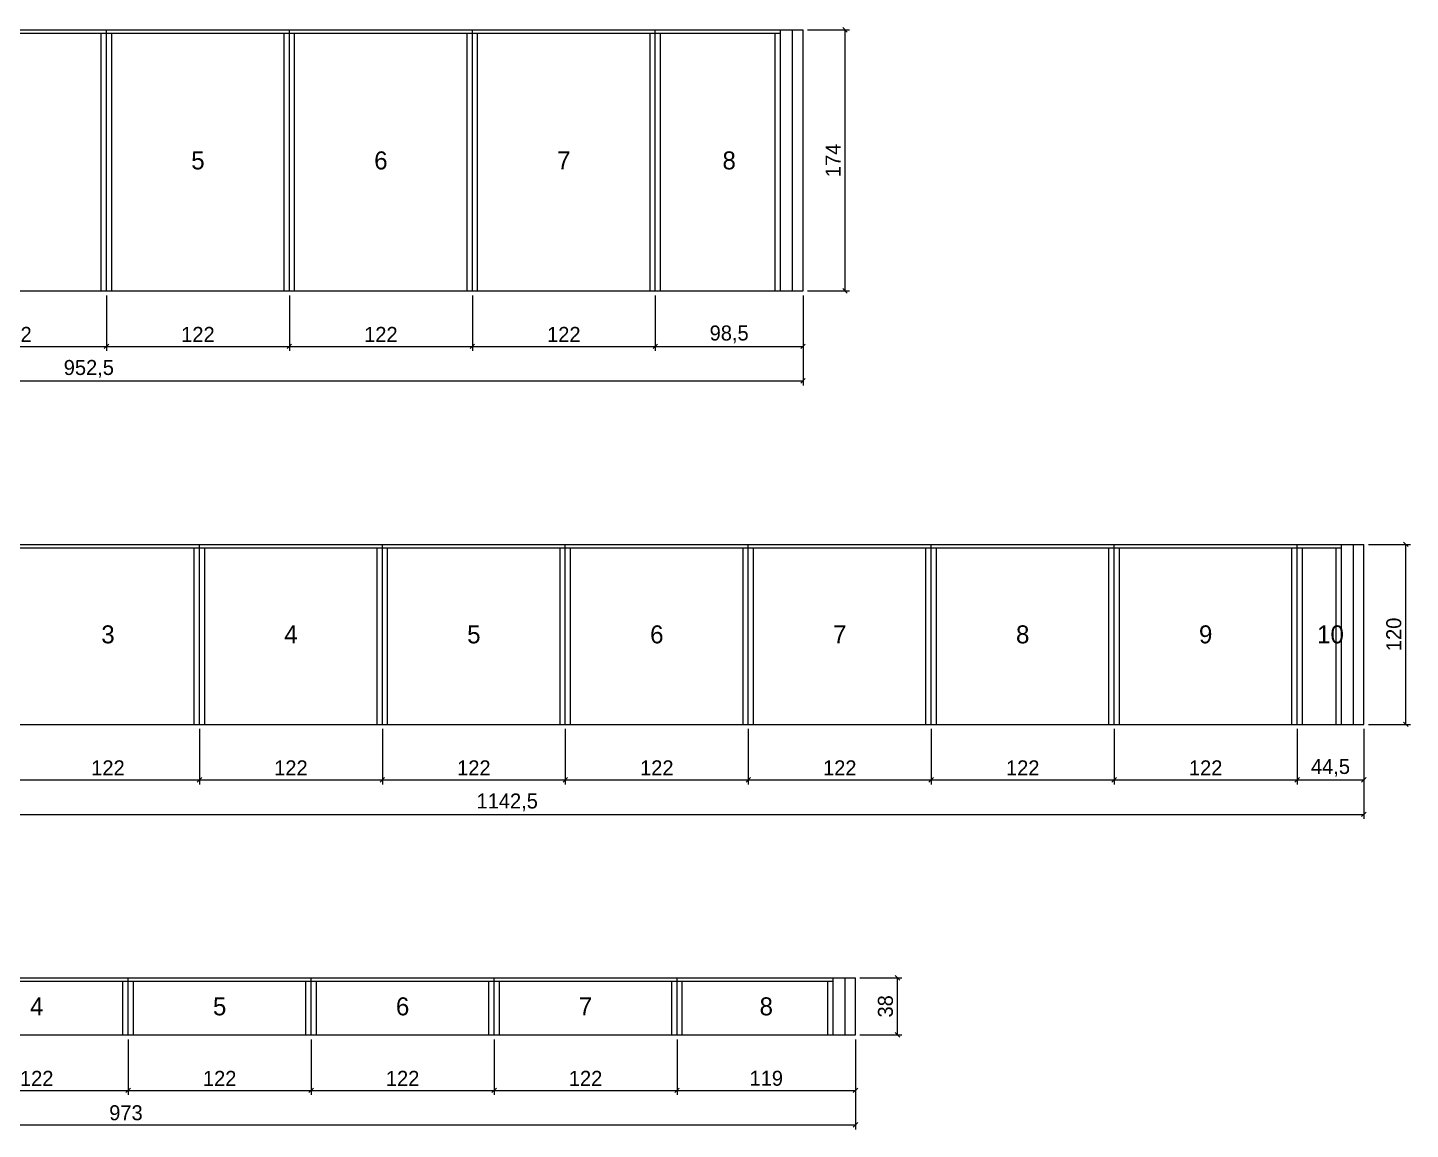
# Model space of a CAD drawing. Extents: x -69 to 3070, y -7854 to 1250.
# Drawn here: x 1641 to 2563, y -1920 to -1186 of the extents above; entities that cross this region are included whole.
import ezdxf
from ezdxf.enums import TextEntityAlignment as Align

# ---------------------------------------------------------------- set-up
doc = ezdxf.new("R2010")
doc.units = 0
for name, color, linetype in [('5', 5, 'Continuous'), ('COTA', 241, 'Continuous'), ('Painéis', 200, 'Continuous'), ('SARR_2.2x7', 40, 'Continuous'), ('SARR_3.5x7', 81, 'Continuous')]:
    doc.layers.add(name, color=color, linetype=linetype)
doc.dimstyles.new('PAINEL', dxfattribs={"dimtxt": 10, "dimasz": 3, "dimexe": 3, "dimexo": 3, "dimgap": 3, "dimtad": 1, "dimblk": 'OBLIQUE', "dimblk1": 'OBLIQUE', "dimcen": 2.5, "dimclrd": 4, "dimclre": 4, "dimclrt": 240, "dimazin": 3, "dimtfac": 1, "dimtmove": 0, "dimatfit": 3})

# ---------------------------------------------------------------- blocks, each defined once
blk = doc.blocks.new('_OBLIQUE')
at = {"color": 0, "linetype": 'BYBLOCK'}
blk.add_line((-0.5, -0.5), (0.5, 0.5), dxfattribs=at)

msp = doc.modelspace()

# ---------------------------------------------------------------- linework, layer by layer
at = {"layer": 'Painéis'}
for p, q in [((1571.5, -1187), (1693.5, -1187)), ((1693.5, -1361), (1693.5, -1187)), ((1693.5, -1187), (1815.5, -1187)), ((1693.5, -1361), (1693.5, -1187)), ((1815.5, -1361), (1815.5, -1187)), ((1815.5, -1187), (1937.5, -1187)), ((1815.5, -1361), (1815.5, -1187)), ((1937.5, -1361), (1937.5, -1187)), ((1937.5, -1187), (2059.5, -1187)), ((1937.5, -1361), (1937.5, -1187)), ((2059.5, -1361), (2059.5, -1187)), ((2059.5, -1187), (2158, -1187)), ((2059.5, -1361), (2059.5, -1187)), ((2158, -1361), (2158, -1187)), ((1571.5, -1361), (1693.5, -1361)), ((1693.5, -1361), (1815.5, -1361)), ((1815.5, -1361), (1937.5, -1361)), ((1937.5, -1361), (2059.5, -1361)), ((2059.5, -1361), (2158, -1361)), ((1633.5, -1530), (1755.5, -1530)), ((1755.5, -1650), (1755.5, -1530)), ((1755.5, -1530), (1877.5, -1530)), ((1755.5, -1650), (1755.5, -1530)), ((1877.5, -1650), (1877.5, -1530)), ((1877.5, -1530), (1999.5, -1530)), ((1877.5, -1650), (1877.5, -1530)), ((1999.5, -1650), (1999.5, -1530)), ((1999.5, -1530), (2121.5, -1530)), ((1999.5, -1650), (1999.5, -1530)), ((2121.5, -1650), (2121.5, -1530)), ((2121.5, -1530), (2243.5, -1530)), ((2121.5, -1650), (2121.5, -1530)), ((2243.5, -1650), (2243.5, -1530)), ((2243.5, -1530), (2365.5, -1530)), ((2243.5, -1650), (2243.5, -1530)), ((2365.5, -1650), (2365.5, -1530)), ((2365.5, -1530), (2487.5, -1530)), ((2365.5, -1650), (2365.5, -1530)), ((2487.5, -1650), (2487.5, -1530)), ((2487.5, -1530), (2532, -1530)), ((2487.5, -1650), (2487.5, -1530)), ((2532, -1650), (2532, -1530)), ((1633.5, -1650), (1755.5, -1650)), ((1755.5, -1650), (1877.5, -1650)), ((1877.5, -1650), (1999.5, -1650)), ((1999.5, -1650), (2121.5, -1650)), ((2121.5, -1650), (2243.5, -1650)), ((2243.5, -1650), (2365.5, -1650)), ((2365.5, -1650), (2487.5, -1650)), ((2487.5, -1650), (2532, -1650)), ((1586, -1819), (1708, -1819)), ((1708, -1857), (1708, -1819)), ((1708, -1819), (1830, -1819)), ((1708, -1857), (1708, -1819)), ((1830, -1857), (1830, -1819)), ((1830, -1819), (1952, -1819)), ((1830, -1857), (1830, -1819)), ((1952, -1857), (1952, -1819)), ((1952, -1819), (2074, -1819)), ((1952, -1857), (1952, -1819)), ((2074, -1857), (2074, -1819)), ((2074, -1819), (2193, -1819)), ((2074, -1857), (2074, -1819)), ((2193, -1857), (2193, -1819)), ((1586, -1857), (1708, -1857)), ((1708, -1857), (1830, -1857)), ((1830, -1857), (1952, -1857)), ((1952, -1857), (2074, -1857)), ((2074, -1857), (2193, -1857))]:
    msp.add_line(p, q, dxfattribs=at)
at = {"layer": 'SARR_2.2x7'}
for p, q in [((1571.5, -1189.2), (1693.5, -1189.2)), ((1693.5, -1189.2), (1815.5, -1189.2)), ((1815.5, -1189.2), (1937.5, -1189.2)), ((1937.5, -1189.2), (2059.5, -1189.2)), ((2059.5, -1189.2), (2143, -1189.2)), ((2151, -1361), (2151, -1187)), ((2525, -1650), (2525, -1530)), ((1633.5, -1532.2), (1755.5, -1532.2)), ((1755.5, -1532.2), (1877.5, -1532.2)), ((1877.5, -1532.2), (1999.5, -1532.2)), ((1999.5, -1532.2), (2121.5, -1532.2)), ((2121.5, -1532.2), (2243.5, -1532.2)), ((2243.5, -1532.2), (2365.5, -1532.2)), ((2365.5, -1532.2), (2487.5, -1532.2)), ((2487.5, -1532.2), (2517, -1532.2)), ((1586, -1821.2), (1708, -1821.2)), ((1708, -1821.2), (1830, -1821.2)), ((1830, -1821.2), (1952, -1821.2)), ((1952, -1821.2), (2074, -1821.2)), ((2074, -1821.2), (2178, -1821.2)), ((2186, -1857), (2186, -1819))]:
    msp.add_line(p, q, dxfattribs=at)
at = {"layer": 'SARR_3.5x7'}
for p, q in [((1690, -1361), (1690, -1189.2)), ((1693.5, -1361), (1693.5, -1187)), ((1693.5, -1361), (1693.5, -1187)), ((1697, -1361), (1697, -1189.2)), ((1812, -1361), (1812, -1189.2)), ((1815.5, -1361), (1815.5, -1187)), ((1815.5, -1361), (1815.5, -1187)), ((1819, -1361), (1819, -1189.2)), ((1934, -1361), (1934, -1189.2)), ((1937.5, -1361), (1937.5, -1187)), ((1937.5, -1361), (1937.5, -1187)), ((1941, -1361), (1941, -1189.2)), ((2056, -1361), (2056, -1189.2)), ((2059.5, -1361), (2059.5, -1187)), ((2059.5, -1361), (2059.5, -1187)), ((2063, -1361), (2063, -1189.2)), ((2139.5, -1361), (2139.5, -1189.2)), ((2143, -1361), (2143, -1187)), ((1690, -1361), (1693.5, -1361)), ((1693.5, -1361), (1697, -1361)), ((1812, -1361), (1815.5, -1361)), ((1815.5, -1361), (1819, -1361)), ((1934, -1361), (1937.5, -1361)), ((1937.5, -1361), (1941, -1361)), ((2056, -1361), (2059.5, -1361)), ((2059.5, -1361), (2063, -1361)), ((2139.5, -1361), (2143, -1361)), ((1755.5, -1650), (1755.5, -1530)), ((1755.5, -1650), (1755.5, -1530)), ((1877.5, -1650), (1877.5, -1530)), ((1877.5, -1650), (1877.5, -1530)), ((1999.5, -1650), (1999.5, -1530)), ((1999.5, -1650), (1999.5, -1530)), ((2121.5, -1650), (2121.5, -1530)), ((2121.5, -1650), (2121.5, -1530)), ((2243.5, -1650), (2243.5, -1530)), ((2243.5, -1650), (2243.5, -1530)), ((2365.5, -1650), (2365.5, -1530)), ((2365.5, -1650), (2365.5, -1530)), ((2487.5, -1650), (2487.5, -1530)), ((2487.5, -1650), (2487.5, -1530)), ((2517, -1650), (2517, -1530)), ((1752, -1650), (1752, -1532.2)), ((1759, -1650), (1759, -1532.2)), ((1874, -1650), (1874, -1532.2)), ((1881, -1650), (1881, -1532.2)), ((1996, -1650), (1996, -1532.2)), ((2003, -1650), (2003, -1532.2)), ((2118, -1650), (2118, -1532.2)), ((2125, -1650), (2125, -1532.2)), ((2240, -1650), (2240, -1532.2)), ((2247, -1650), (2247, -1532.2)), ((2362, -1650), (2362, -1532.2)), ((2369, -1650), (2369, -1532.2)), ((2484, -1650), (2484, -1532.2)), ((2491, -1650), (2491, -1532.2)), ((2513.5, -1650), (2513.5, -1532.2)), ((1752, -1650), (1755.5, -1650)), ((1755.5, -1650), (1759, -1650)), ((1874, -1650), (1877.5, -1650)), ((1877.5, -1650), (1881, -1650)), ((1996, -1650), (1999.5, -1650)), ((1999.5, -1650), (2003, -1650)), ((2118, -1650), (2121.5, -1650)), ((2121.5, -1650), (2125, -1650)), ((2240, -1650), (2243.5, -1650)), ((2243.5, -1650), (2247, -1650)), ((2362, -1650), (2365.5, -1650)), ((2365.5, -1650), (2369, -1650)), ((2484, -1650), (2487.5, -1650)), ((2487.5, -1650), (2491, -1650)), ((2513.5, -1650), (2517, -1650)), ((1704.5, -1857), (1704.5, -1821.2)), ((1708, -1857), (1708, -1819)), ((1708, -1857), (1708, -1819)), ((1711.5, -1857), (1711.5, -1821.2)), ((1826.5, -1857), (1826.5, -1821.2)), ((1830, -1857), (1830, -1819)), ((1830, -1857), (1830, -1819)), ((1833.5, -1857), (1833.5, -1821.2)), ((1948.5, -1857), (1948.5, -1821.2)), ((1952, -1857), (1952, -1819)), ((1952, -1857), (1952, -1819)), ((1955.5, -1857), (1955.5, -1821.2)), ((2070.5, -1857), (2070.5, -1821.2)), ((2074, -1857), (2074, -1819)), ((2074, -1857), (2074, -1819)), ((2077.5, -1857), (2077.5, -1821.2)), ((2174.5, -1857), (2174.5, -1821.2)), ((2178, -1857), (2178, -1819)), ((1704.5, -1857), (1708, -1857)), ((1708, -1857), (1711.5, -1857)), ((1826.5, -1857), (1830, -1857)), ((1830, -1857), (1833.5, -1857)), ((1948.5, -1857), (1952, -1857)), ((1952, -1857), (1955.5, -1857)), ((2070.5, -1857), (2074, -1857)), ((2074, -1857), (2077.5, -1857)), ((2174.5, -1857), (2178, -1857))]:
    msp.add_line(p, q, dxfattribs=at)

# ---------------------------------------------------------------- texts
at = {"layer": '5'}
for s, p in [('5', (1754.5, -1274)), ('6', (1876.5, -1274)), ('7', (1998.5, -1274)), ('8', (2108.75, -1274)), ('3', (1694.5, -1590)), ('4', (1816.5, -1590)), ('5', (1938.5, -1590)), ('6', (2060.5, -1590)), ('7', (2182.5, -1590)), ('8', (2304.5, -1590)), ('9', (2426.5, -1590)), ('10', (2509.75, -1590)), ('4', (1647, -1838)), ('5', (1769, -1838)), ('6', (1891, -1838)), ('7', (2013, -1838)), ('8', (2133.5, -1838))]:
    msp.add_text(s, height=12, dxfattribs=at).set_placement(p, align=Align.MIDDLE_CENTER)

# ---------------------------------------------------------------- dimensions: what is measured, and where the dimension line sits
at = {"layer": 'COTA'}
for base, p1, p2 in [((2186, -1361), (2158, -1361), (2158, -1187)), ((2560, -1650), (2532, -1650), (2532, -1530)), ((2221, -1857), (2193, -1857), (2193, -1819))]:
    msp.add_linear_dim(base=base, p1=p1, p2=p2, angle=90, dimstyle='PAINEL', dxfattribs=at).render()
for base, p1, p2 in [((1205.5, -1421), (1205.5, -1361), (2158, -1361)), ((1571.5, -1398), (1571.5, -1361), (1693.5, -1361)), ((1693.5, -1398), (1693.5, -1361), (1815.5, -1361)), ((1815.5, -1398), (1815.5, -1361), (1937.5, -1361)), ((1937.5, -1398), (1937.5, -1361), (2059.5, -1361)), ((2059.5, -1398), (2059.5, -1361), (2158, -1361)), ((1389.5, -1710), (1389.5, -1650), (2532, -1650)), ((1633.5, -1687), (1633.5, -1650), (1755.5, -1650)), ((1755.5, -1687), (1755.5, -1650), (1877.5, -1650)), ((1877.5, -1687), (1877.5, -1650), (1999.5, -1650)), ((1999.5, -1687), (1999.5, -1650), (2121.5, -1650)), ((2121.5, -1687), (2121.5, -1650), (2243.5, -1650)), ((2243.5, -1687), (2243.5, -1650), (2365.5, -1650)), ((2365.5, -1687), (2365.5, -1650), (2487.5, -1650)), ((2487.5, -1687), (2487.5, -1650), (2532, -1650)), ((1220, -1917), (1220, -1857), (2193, -1857)), ((1586, -1894), (1586, -1857), (1708, -1857)), ((1708, -1894), (1708, -1857), (1830, -1857)), ((1830, -1894), (1830, -1857), (1952, -1857)), ((1952, -1894), (1952, -1857), (2074, -1857)), ((2074, -1894), (2074, -1857), (2193, -1857))]:
    msp.add_linear_dim(base=base, p1=p1, p2=p2, dimstyle='PAINEL', dxfattribs=at).render()

doc.saveas('drawing.dxf')
